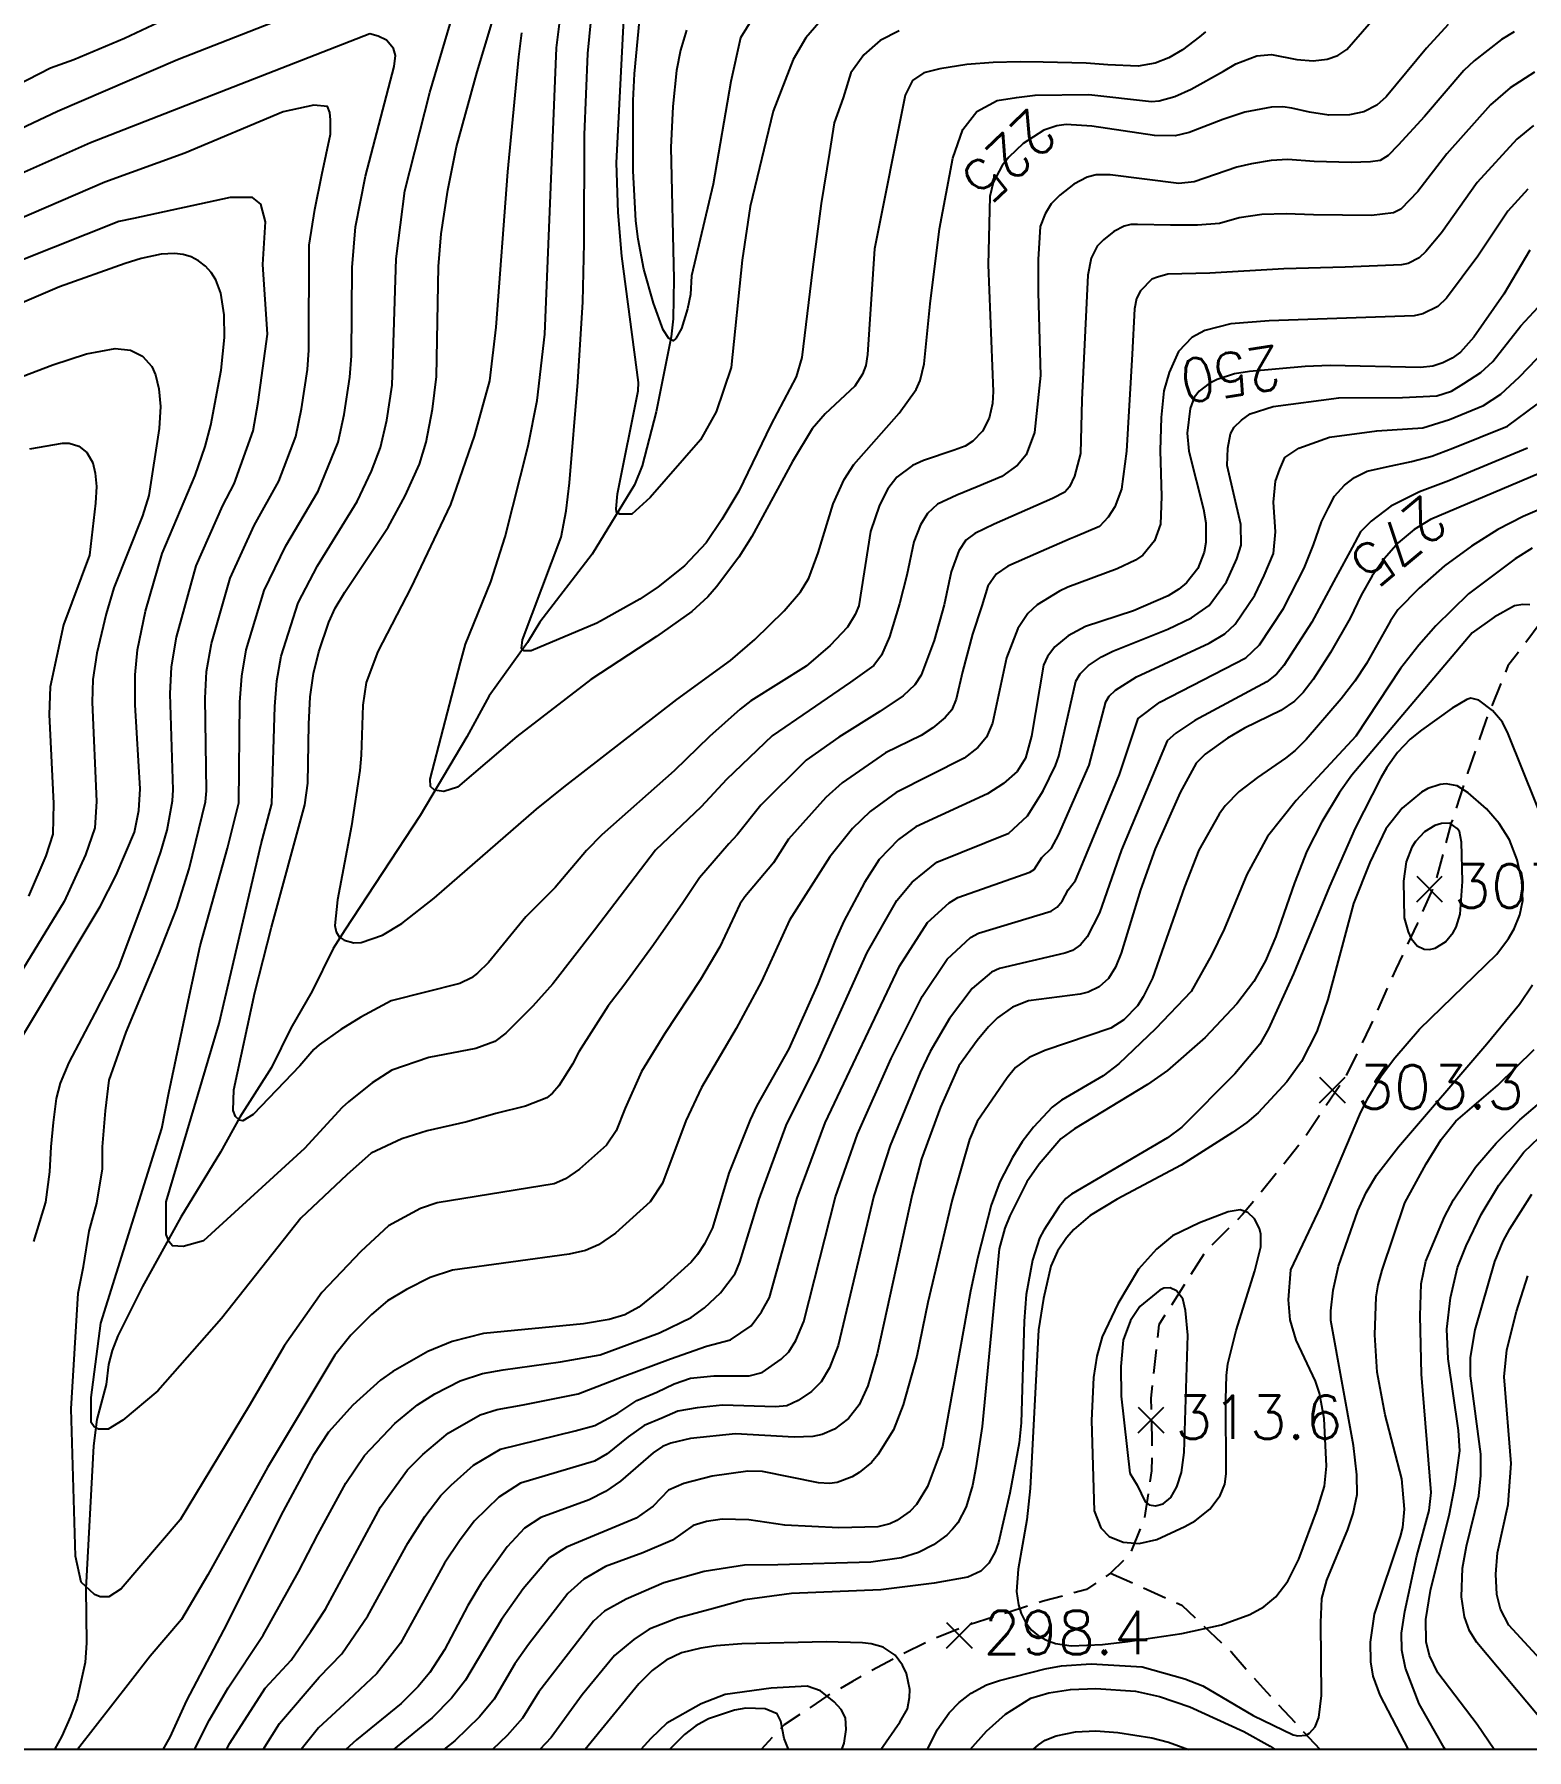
# Model space of a CAD drawing. Extents: x 197794 to 200030, y 561152 to 563931.
# Drawn here: x 199535.1 to 199844.2, y 561152.4 to 561507.9 of the extents above; entities that cross this region are included whole.
import ezdxf
from ezdxf.enums import TextEntityAlignment as Align

# ---------------------------------------------------------------- set-up
doc = ezdxf.new("R2010")
doc.units = 0
doc.linetypes.add('5M2P5', pattern=[7.5, 5, -2.5])
for name, color, linetype in [('A0023119', 1, '5M2P5'), ('E0022112', 5, 'CONTINUOUS'), ('F0017111', 30, 'CONTINUOUS'), ('F0017114', 7, 'CONTINUOUS'), ('F0017131', 7, 'CONTINUOUS'), ('F0027132', 7, 'CONTINUOUS'), ('F0027217', 7, 'CONTINUOUS'), ('H0017334', 7, 'CONTINUOUS')]:
    doc.layers.add(name, color=color, linetype=linetype)
doc.styles.add('HIST', font='romans.shx', dxfattribs={"bigfont": 'ngsw.shx'})
doc.styles.add('NGSW', font='romans.shx', dxfattribs={"bigfont": 'ngsw.shx'})

# ---------------------------------------------------------------- blocks, each defined once
blk = doc.blocks.new('F0027217')
at = {"layer": 'F0027217'}
for p, q in [((-2.652, 2.652), (2.652, -2.652)), ((-2.652, -2.652), (2.652, 2.652))]:
    blk.add_line(p, q, dxfattribs=at)

msp = doc.modelspace()

# ---------------------------------------------------------------- linework, layer by layer
at = {"layer": 'A0023119', "flags": 128}
for points in [[(200000, 561526.82), (199993.41, 561520.56), (199981.94, 561508.43), (199969.69, 561502.43), (199958.12, 561495.35), (199945.05, 561482.61), (199937.18, 561472.91), (199929.69, 561463.68), (199922.9, 561457.71), (199904.76, 561445.95), (199889.38, 561434.27), (199882.96, 561427.2), (199875.18, 561418.44), (199866.6, 561407.39), (199858.51, 561398.56), (199851.57, 561391.8), (199840.35, 561376.98), (199835.68, 561365.45), (199831.99, 561354.73), (199828.62, 561344.44), (199825.21, 561331.84), (199821.55, 561323.55), (199817.11, 561314.13), (199811.82, 561302.36), (199806.71, 561291.8), (199797.97, 561278.76), (199792.71, 561272.19), (199785.4, 561263.27), (199777.75, 561255.71), (199768.05, 561240.46), (199766.41, 561225.23), (199766.59, 561216.31), (199766.54, 561210.19), (199765.03, 561200.2), (199762, 561192.84), (199758.05, 561189), (199753.08, 561185.61), (199744.12, 561183.14), (199736.61, 561180.77), (199728.68, 561178.26), (199720.96, 561175.18), (199715.05, 561172.2), (199707.94, 561168.45), (199704.63, 561166.55), (199699.48, 561163.62), (199690.43, 561157.52), (199685.653, 561152.433)], [(199758.05, 561189), (199772.79, 561182.35), (199783.17, 561172.52), (199789.63, 561165.13), (199801.473, 561152.417)]]:
    msp.add_lwpolyline(points, dxfattribs=at)
at = {"layer": 'E0022112', "flags": 128}
msp.add_lwpolyline([(199670.24, 561508.77), (199668.95, 561504.59), (199668.15, 561500.38), (199667.37, 561492.91), (199666.98, 561484.4), (199667.6, 561457.2), (199667.45, 561448.91), (199667.06, 561445.22), (199663.92, 561429.64), (199661.02, 561418.49), (199659.42, 561414.51), (199650.7, 561400.18), (199639.81, 561386.08), (199637.25, 561381.86), (199629.37, 561370.76), (199624.68, 561362.29), (199615.03, 561346.01), (199599.45, 561322.24), (199597.05, 561318.41), (199592.66, 561309.58), (199588.27, 561301.93), (199584.23, 561293.75), (199577.69, 561283.44), (199573.72, 561276.22), (199565.48, 561262.73), (199557.55, 561248.39), (199552.45, 561238.15), (199551.24, 561235.12), (199550.46, 561232.25), (199550.04, 561228.09), (199548.1, 561220.82), (199547.4, 561215.37), (199545.83, 561185.77), (199545.94, 561174.51), (199545.66, 561170.43), (199544.02, 561162.97), (199542.61, 561159.26), (199540.8, 561155.17), (199539.331, 561152.453)], dxfattribs=at)
at = {"layer": 'F0017111'}
for points, elevation in [([(199841.67, 561508.41), (199838.99, 561506.78), (199833.33, 561502.42), (199831.23, 561500.37), (199823.05, 561490.82), (199817.63, 561484.88), (199815.53, 561482.77), (199813.9, 561481.72), (199811.89, 561481.43), (199807.87, 561481.34), (199800.2, 561481.53), (199794.75, 561481.91), (199791.3, 561481.72), (199787.26, 561481.04), (199784.21, 561480.38), (199775.35, 561477.31), (199772.18, 561477), (199757.94, 561478.73), (199755.07, 561478.75), (199753.22, 561478.28), (199750.43, 561476.83), (199747.51, 561474.58), (199745.77, 561472.75), (199744.49, 561470.66), (199743.44, 561468.07), (199743.03, 561461.24), (199743.04, 561454.37), (199743.51, 561437.21), (199742.3, 561425.39), (199740.55, 561420.73), (199738.8, 561418.6), (199735.5, 561416.27), (199730.45, 561414.13), (199726.18, 561412.39), (199722.19, 561410.49), (199720.13, 561408.56), (199718.68, 561406.24), (199717.27, 561402.71), (199715.87, 561395.82), (199714.33, 561389.85), (199712.23, 561383), (199710.61, 561379.2), (199709, 561377.11), (199704.15, 561373.59), (199695.63, 561367.75), (199687.97, 561362.5), (199678.48, 561353.46), (199673.27, 561347.79), (199663.8, 561338.82), (199651.19, 561322.24), (199642.53, 561311.13), (199638.37, 561306.46), (199635.19, 561303.29), (199632.76, 561300.86), (199630.52, 561299.18), (199626.59, 561297.68), (199616.87, 561295.81), (199609.21, 561293.2), (199605.09, 561290.58), (199600.23, 561286.62), (199598.9, 561285.51), (199591.06, 561276.96), (199570.17, 561257.82), (199565.95, 561256.64), (199563.76, 561256.81), (199563.09, 561257.65), (199562.41, 561259.17), (199562.41, 561265.92), (199573.43, 561302.92), (199582.12, 561340.15), (199584.31, 561348.42), (199584.91, 561368.6), (199585.36, 561373.93), (199586.27, 561378.99), (199589.76, 561390.05), (199593.76, 561397.73), (199602.03, 561411.09), (199604.96, 561417.35), (199606.83, 561422.23), (199608.12, 561427.92), (199609.25, 561435.19), (199610.06, 561461.36), (199611.86, 561475.45), (199617.03, 561495.8), (199622.73, 561515.02)], 230), ([(199636.06, 561508.22), (199635.42, 561503.22), (199633.12, 561479.38), (199630.73, 561447.22), (199629.39, 561436.07), (199626.24, 561424.58), (199621.34, 561410.43), (199613.12, 561393.18), (199606.27, 561380), (199603.83, 561373.56), (199603.14, 561368.87), (199602.86, 561358.48), (199602.52, 561355.32), (199600.81, 561343.83), (199597.9, 561328.51), (199597.38, 561323.19), (199597.62, 561321.89), (199598.28, 561320.87), (199599.29, 561320.14), (199601.3, 561319.63), (199602.83, 561319.7), (199607.27, 561321.19), (199611.26, 561323.63), (199617.97, 561328.86), (199639.16, 561347.31), (199644.78, 561351.86), (199668.24, 561370), (199679.36, 561378.1), (199684.38, 561382.44), (199690.45, 561388.41), (199693.81, 561392.31), (199695.53, 561395.2), (199697.48, 561400.42), (199700.59, 561410.55), (199702.88, 561415.64), (199704.85, 561418.71), (199714.28, 561429.34), (199717.77, 561434.28), (199718.58, 561436.11), (199719.42, 561439.56), (199720.69, 561452.04), (199722.62, 561467.54), (199725.39, 561482.25), (199727.44, 561488.13), (199730.34, 561491.86), (199734.54, 561494.19), (199738.57, 561494.76), (199742.43, 561495.3), (199753.56, 561495.39), (199766.51, 561493.99), (199768.12, 561494.07), (199771.34, 561494.99), (199774.72, 561496.49), (199781.46, 561500.28), (199784.01, 561501.76), (199788.34, 561503.45), (199791.41, 561503.67), (199796.65, 561502.64), (199799.99, 561502.42), (199802.91, 561502.71), (199805.15, 561503.5), (199806.98, 561504.74), (199816.26, 561515.46)], 220), ([(199698.91, 561511.81), (199694.93, 561507.15), (199692.3, 561502.65), (199688.18, 561491.96), (199683.37, 561472.23), (199681.76, 561461.11), (199679.47, 561438.83), (199676.36, 561429.62), (199673.09, 561423.82), (199662.66, 561411.92), (199658.87, 561408.45), (199656.37, 561408.41), (199655.69, 561408.87), (199655.62, 561409.56), (199655.92, 561412.66), (199660.17, 561434), (199660.25, 561435.7), (199656.85, 561461.88), (199656.08, 561470.98), (199655.69, 561481.26), (199657.59, 561517.88)], 205), ([(199777.74, 561508.4), (199776.49, 561507.38), (199772.97, 561504.7), (199770.14, 561502.99), (199767.29, 561501.92), (199763.74, 561501.31), (199757.5, 561501.58), (199752.98, 561501.92), (199744.11, 561502.1), (199739.3, 561502.21), (199733.71, 561502.05), (199728.25, 561501.66), (199722.71, 561500.71), (199719.36, 561499.91), (199717.05, 561498.29), (199715.47, 561495.26), (199709.18, 561463.43), (199707.72, 561441.51), (199707.39, 561439.28), (199706.7, 561437.46), (199705.06, 561434.98), (199698.9, 561429.2), (199696.27, 561426.09), (199692.17, 561419.35), (199683.76, 561403.83), (199681.03, 561399.56), (199676.46, 561393.36), (199674.65, 561391.32), (199671.29, 561388.25), (199663.99, 561383.06), (199650.4, 561374.16), (199635.08, 561362.34), (199622.81, 561351.88), (199619.96, 561350.96), (199618.02, 561351.27), (199617.2, 561351.98), (199617.1, 561353.51), (199623.43, 561377.73), (199624.46, 561381.53), (199629.68, 561394.42), (199632.63, 561403.77), (199637.39, 561422.57), (199639.28, 561432.01), (199640.88, 561445.77), (199643.26, 561505.09), (199644.17, 561512.24)], 215), ([(199714.23, 561508.58), (199710.33, 561506.57), (199706.91, 561503.65), (199704.24, 561499.88), (199702.67, 561494.7), (199700.78, 561489.51), (199699.84, 561483.38), (199698.09, 561472.82), (199696.32, 561459.17), (199694.07, 561440.91), (199692.94, 561436.92), (199687.7, 561426.96), (199681.03, 561413.21), (199677.54, 561407.35), (199674.28, 561402.48), (199669.82, 561397.71), (199664.35, 561393.37), (199660.57, 561390.8), (199652.38, 561386.28), (199651.64, 561385.83), (199638.02, 561380.09), (199636.61, 561380.13), (199636.01, 561380.58), (199636.21, 561382.38), (199644.25, 561403.66), (199645.31, 561409.15), (199645.96, 561414.92), (199647.69, 561435.77), (199648.73, 561452.46), (199649.01, 561464.59), (199649.1, 561487.08), (199649.79, 561503.93), (199650.8, 561514.5)], 210), ([(199845.84, 561500.06), (199840.85, 561496.82), (199836.71, 561493.27), (199827.71, 561483.1), (199821.68, 561475.34), (199818.18, 561471.67), (199816.65, 561470.89), (199812.12, 561470.35), (199800.09, 561470.48), (199794.42, 561470.67), (199789.38, 561470.56), (199784.7, 561469.87), (199780.6, 561468.71), (199776.06, 561468.35), (199770.45, 561468.35), (199763.61, 561468.44), (199762.23, 561468.45), (199760.84, 561468.09), (199758.75, 561467.01), (199756.56, 561465.32), (199755.26, 561463.95), (199754.03, 561461.49), (199753.37, 561457.99), (199752.11, 561432.1), (199751.85, 561421.03), (199750.61, 561416.33), (199749.54, 561414.12), (199748.57, 561412.97), (199746.02, 561411.71), (199733.92, 561406.39), (199729.92, 561404.4), (199728.07, 561403.02), (199726.62, 561400.82), (199725, 561396.51), (199723.61, 561389.63), (199721.49, 561382.27), (199718.82, 561375.06), (199717.49, 561373.06), (199715.06, 561370.82), (199710.27, 561367.54), (199701.75, 561362.21), (199694.99, 561357.44), (199685.63, 561348.11), (199680.74, 561342), (199678.95, 561340.14), (199672.92, 561333.04), (199669.43, 561327.87), (199663.41, 561319.19), (199657.26, 561310.76), (199653.96, 561306.52), (199647.89, 561297.01), (199646.59, 561294.45), (199643.76, 561289.97), (199642.45, 561288.48), (199641.25, 561287.47), (199636.88, 561285.72), (199630.71, 561284.22), (199624.72, 561282.54), (199616.5, 561280.67), (199611.26, 561278.99), (199604.91, 561276), (199599.86, 561271.52), (199590.32, 561262.55), (199573.87, 561241.76), (199560.71, 561226.75), (199553.46, 561220.68), (199550.42, 561218.83), (199548.4, 561218.83), (199547.55, 561219.33), (199546.88, 561220.18), (199546.88, 561222.7), (199546.88, 561225.4), (199548.9, 561240.75), (199561.51, 561281.13), (199563.02, 561288.49), (199567.3, 561308.77), (199569.46, 561318.97), (199575.16, 561339.23), (199577.46, 561348.63), (199577.7, 561369.46), (199578.09, 561374.88), (199579.03, 561380.32), (199582.73, 561392.6), (199587.22, 561401.9), (199593.89, 561413.18), (199598.05, 561423.39), (199599.28, 561429.08), (199600.48, 561436.8), (199600.79, 561441.28), (199600.98, 561459.57), (199601.63, 561468), (199603.71, 561478.49), (199609.69, 561501.23), (199609.94, 561503.52), (199609.53, 561504.96), (199608.06, 561506.64), (199606.33, 561507.49), (199604.65, 561507.97), (199546.76, 561485.4), (199525.59, 561475.97)], 235), ([(199585.61, 561510.75), (199564.78, 561502.59), (199539.91, 561491.87), (199528.38, 561486.45)], 230), ([(199845.63, 561488.97), (199842.19, 561486.17), (199834.01, 561477.18), (199826.59, 561466.76), (199823.36, 561462.88), (199822, 561461.58), (199819.7, 561460.41), (199818.33, 561460.11), (199806.67, 561459.66), (199793.94, 561459.27), (199778.64, 561458.38), (199769.9, 561458.18), (199767.78, 561457.58), (199766.58, 561457.12), (199764.23, 561454.72), (199763.42, 561453.12), (199762.99, 561450.98), (199762.52, 561441.62), (199761.33, 561421.51), (199760.32, 561413.64), (199758.95, 561409.98), (199757.58, 561407.79), (199755.75, 561405.87), (199750.72, 561403.75), (199749.66, 561403.32), (199742.59, 561400.25), (199736.78, 561397.67), (199734.33, 561395.99), (199732.65, 561393.54), (199731.36, 561389.41), (199729.42, 561383.6), (199727.36, 561375.74), (199726.06, 561370.08), (199725.17, 561367.91), (199723.81, 561366.32), (199721.24, 561364.16), (199718.83, 561362.6), (199711.45, 561358.98), (199702.44, 561352.76), (199699.04, 561349.69), (199691.36, 561341.1), (199688.2, 561336.2), (199682.29, 561329.16), (199681.29, 561327.59), (199677.09, 561318.77), (199673.11, 561312.02), (199665.71, 561300.84), (199660.86, 561292.91), (199657.51, 561285.34), (199655.64, 561280.66), (199653.61, 561277.68), (199648.03, 561272.68), (199645.12, 561270.7), (199642.8, 561269.67), (199618.57, 561265.7), (199615.1, 561264.58), (199608.48, 561260.95), (199602.77, 561255.62), (199594.67, 561247.13), (199586.96, 561236.12), (199579.62, 561223.64), (199565.36, 561200.01), (199553.12, 561185.74), (199550.59, 561184.05), (199548.74, 561184.05), (199547.56, 561184.56), (199544.86, 561187.09), (199543.68, 561192.48), (199542.79, 561223.03), (199544.18, 561247.01), (199545.33, 561252.53), (199546.48, 561259.88), (199548.09, 561265.62), (199549.24, 561272.75), (199549.24, 561277.34), (199549.87, 561284.76), (199550.63, 561291.13), (199554.12, 561301.06), (199560.87, 561317.13), (199564.64, 561326.79), (199567.19, 561334.91), (199570.61, 561348.84), (199570.8, 561351.09), (199570.48, 561370.33), (199570.82, 561375.83), (199571.8, 561381.65), (199575.7, 561395.16), (199580.68, 561406.07), (199585.76, 561415.26), (199589.27, 561424.56), (199590.44, 561430.25), (199591.71, 561438.41), (199592, 561442.44), (199592.03, 561464.21), (199593.22, 561471.58), (199594.71, 561478.76), (199596.49, 561487.16), (199596.49, 561490.17), (199596.34, 561491.68), (199595.88, 561492.89), (199593.02, 561493.19), (199586.68, 561491.83), (199566.3, 561483.23), (199549.7, 561477.24), (199522.3, 561465.46)], 240), ([(199535.05, 561257.68), (199537.49, 561265.84), (199538.35, 561272.14), (199538.61, 561277.3), (199539.13, 561282.37), (199539.75, 561287.33), (199540.58, 561290.53), (199542.33, 561294.77), (199547.72, 561305.05), (199552.58, 561314.45), (199558.2, 561329.5), (199561.36, 561338.44), (199562.61, 561342.92), (199563.76, 561349.06), (199563.91, 561351.3), (199563.27, 561371.2), (199563.55, 561376.78), (199564.57, 561382.98), (199568.66, 561397.72), (199574.14, 561410.23), (199576.52, 561414.72), (199580.49, 561425.73), (199581.51, 561431.67), (199583.4, 561445.77), (199582.44, 561460.2), (199583.02, 561469.05), (199582.06, 561472.7), (199580.33, 561474.05), (199575.71, 561474.05), (199555.67, 561469.73), (199552.64, 561469.08), (199532.34, 561461.03)], 245), ([(199529.68, 561435.83), (199538.97, 561439.42), (199545.92, 561441.69), (199551.87, 561442.78), (199555.07, 561442.46), (199557.54, 561441.18), (199559.44, 561439.07), (199560.24, 561437.34), (199560.92, 561434.44), (199561.23, 561430.76), (199560.98, 561426.17), (199558.84, 561412.3), (199557.54, 561408.11), (199551.62, 561393.16), (199549.99, 561387.8), (199548.05, 561379.62), (199547.26, 561374.2), (199547.13, 561369.5), (199547.99, 561348.88), (199547.63, 561343.45), (199545.75, 561337.87), (199541.34, 561328.17), (199520.29, 561293.91)], 255), ([(199534.21, 561422), (199540.96, 561423.16), (199542.33, 561423.14), (199544.32, 561422.53), (199545.99, 561421.24), (199547.23, 561419.08), (199547.75, 561416.91), (199547.98, 561414.15), (199547.79, 561410.71), (199546.57, 561399.94), (199541.2, 561385.51), (199538.39, 561372.66), (199538.21, 561366.95), (199539.07, 561348.48), (199538.93, 561342.12), (199537.5, 561337.65), (199533.89, 561329.24)], 260)]:
    msp.add_lwpolyline(points, dxfattribs=dict(at, elevation=elevation))
at = {"layer": 'F0017111', "flags": 128}
for points, elevation in [([(199844.45, 561475.78), (199840.3, 561471.26), (199834.15, 561461.91), (199827.63, 561453.23), (199825.82, 561451.49), (199822.76, 561449.93), (199820.92, 561449.54), (199790.91, 561448.51), (199782.99, 561447.9), (199777.59, 561446.5), (199774.85, 561445.08), (199772.14, 561442.13), (199770.16, 561437.83), (199769.09, 561434.03), (199768.52, 561428.44), (199768.35, 561421.65), (199768.63, 561412.09), (199768.39, 561406.37), (199767.12, 561402.91), (199764.72, 561399.97), (199763.18, 561398.9), (199759.41, 561397.09), (199749.18, 561393.32), (199747.49, 561392.51), (199742.85, 561389.65), (199740.91, 561387.84), (199738.84, 561384.74), (199736.52, 561378.68), (199733.56, 561365.11), (199732.37, 561362.21), (199730.56, 561360.1), (199727.74, 561357.85), (199713.64, 561350.74), (199708.25, 561346.8), (199704.58, 561343.28), (199699.92, 561337.42), (199691.53, 561324.32), (199685.75, 561311.57), (199680.49, 561301.84), (199673.35, 561289.6), (199670.09, 561282.68), (199665.21, 561269.77), (199662.72, 561265.95), (199655.48, 561259.44), (199652, 561257.01), (199649.31, 561255.85), (199645.89, 561255.09), (199621.75, 561251.74), (199617.12, 561250.25), (199612.2, 561247.77), (199608.29, 561245.4), (199604.99, 561242.61), (199600.68, 561238.3), (199597.38, 561234.15), (199583.45, 561210.87), (199571.1, 561188.62), (199565.61, 561179.39), (199559.12, 561171.76), (199555.03, 561166.51), (199544.082, 561152.452)], 245), ([(199568.299, 561152.449), (199571.39, 561158.6), (199575.31, 561165.23), (199582.55, 561176.11), (199589.88, 561189.23), (199593.86, 561196.98), (199599.66, 561207.6), (199603.53, 561213.34), (199609.8, 561219.98), (199614.48, 561223.87), (199618.06, 561226.14), (199623.32, 561228.84), (199627.95, 561230.33), (199632.21, 561231.12), (199644.14, 561232.78), (199652.34, 561234.24), (199664.63, 561238.77), (199671.2, 561241.98), (199673.94, 561243.94), (199677.23, 561247.07), (199680.32, 561251.11), (199681.26, 561253.43), (199685.23, 561266.45), (199690.85, 561281.76), (199697.61, 561295.35), (199707.6, 561317.57), (199713.79, 561328.4), (199716.93, 561332.2), (199722.03, 561336.32), (199736.97, 561342.36), (199740.82, 561345.95), (199744.12, 561351.08), (199746.66, 561356.35), (199747.34, 561358.27), (199750.83, 561373.8), (199751.76, 561375.33), (199753.48, 561377.05), (199756.2, 561378.9), (199758.52, 561380.02), (199769.91, 561384.58), (199774.79, 561386.95), (199778.46, 561389.48), (199782.04, 561394.4), (199784.17, 561399.18), (199785.07, 561402.01), (199785, 561406.28), (199782.22, 561418.55), (199782.33, 561422.1), (199782.91, 561425.06), (199783.66, 561426.49), (199785.19, 561427.94), (199786.96, 561429.22), (199791.73, 561430.72), (199805.3, 561432.57), (199818.49, 561432.62), (199825.64, 561432.98), (199828.7, 561433.91), (199831.25, 561435.53), (199834.74, 561437.82), (199837.21, 561440.1), (199843.05, 561447.47), (199846.64, 561451.34)], 255), ([(199574.909, 561152.448), (199575.59, 561153.74), (199582.92, 561165.12), (199588.31, 561170.96), (199592.43, 561176.88), (199595.45, 561181.49), (199606.84, 561202.66), (199612.4, 561210.36), (199615.63, 561213.59), (199620.83, 561217.99), (199627.5, 561221.76), (199630.97, 561222.88), (199636.39, 561223.88), (199647.8, 561226.14), (199656.9, 561229.63), (199666.92, 561233.42), (199674.35, 561236), (199679.36, 561237.36), (199683.6, 561240.24), (199685.78, 561243.11), (199687.43, 561246.12), (199693.16, 561266.69), (199698.91, 561282.31), (199714.33, 561314.78), (199720.14, 561323.82), (199724.65, 561327.92), (199726.38, 561328.98), (199741.36, 561334.25), (199742.2, 561334.82), (199743.83, 561337.29), (199745.8, 561339.25), (199747.28, 561341.95), (199753.63, 561356.39), (199757.07, 561369.56), (199757.77, 561370.71), (199759.06, 561371.99), (199763.39, 561374.74), (199778.48, 561381.69), (199781.7, 561383.62), (199783.88, 561385.66), (199787.94, 561391.63), (199789.87, 561395.76), (199791.8, 561400.31), (199792.24, 561404.81), (199791.8, 561410.91), (199792.24, 561415.27), (199793.11, 561417.74), (199794.13, 561420.21), (199797.04, 561422.1), (199803.43, 561424.42), (199813.17, 561425.73), (199822.76, 561426.31), (199828.28, 561428.05), (199835.26, 561430.96), (199838.89, 561433.28), (199842.74, 561436.88), (199848.14, 561442.52)], 260), ([(199582.528, 561152.447), (199585.91, 561157.83), (199594.14, 561167.41), (199598.85, 561172.28), (199604.24, 561180.14), (199612.52, 561195.18), (199616.02, 561200.72), (199619.3, 561205.05), (199621.45, 561207.21), (199626.1, 561211.36), (199631.67, 561214.68), (199647.12, 561218.44), (199651.21, 561219.58), (199655.97, 561222.1), (199659.92, 561224.79), (199664.05, 561226.49), (199667.64, 561228.2), (199671.06, 561229.37), (199675.9, 561229.9), (199683.18, 561229.9), (199685.87, 561230.53), (199689.85, 561233.32), (199691.38, 561234.82), (199692.84, 561237.19), (199694.53, 561241.13), (199701.1, 561266.93), (199705.65, 561279.96), (199712.58, 561295.64), (199719, 561308.46), (199724.2, 561316.24), (199729.02, 561320.72), (199730.72, 561321.64), (199745.76, 561326.15), (199747.01, 561327), (199748.03, 561328.23), (199749.25, 561330.57), (199750.78, 561332.54), (199752.26, 561335.98), (199759.91, 561354.52), (199763.78, 561366.08), (199768.26, 561369.45), (199786.05, 561378.65), (199788.92, 561381.38), (199793.84, 561388.86), (199798.15, 561397.27), (199800.08, 561402.08), (199801.75, 561406.87), (199803.2, 561409.77), (199804.43, 561412.17), (199806.47, 561414.42), (199808.57, 561416.02), (199811.19, 561417.32), (199815.2, 561418.28), (199820.35, 561419.37), (199824.56, 561420.46), (199828.92, 561422.13), (199840.28, 561426.67), (199846.41, 561431.24)], 265), ([(199844.44, 561422.14), (199828.08, 561415.32), (199822.04, 561413.05), (199816.13, 561410.1), (199812.05, 561407), (199809.79, 561404.75), (199808.11, 561401.52), (199804.69, 561395.31), (199799.74, 561386.09), (199793.95, 561377.1), (199792.4, 561375.31), (199790.39, 561373.69), (199775.53, 561365.65), (199771.6, 561363.05), (199769.8, 561361.46), (199760.34, 561338.9), (199755.76, 561325.83), (199753.19, 561320.82), (199751.83, 561319.17), (199750.16, 561318.04), (199748.59, 561317.44), (199735.06, 561314.3), (199733.4, 561313.51), (199729.41, 561310.16), (199724.7, 561303.9), (199720.7, 561297.05), (199718.64, 561292.73), (199712.39, 561277.61), (199709.04, 561267.17), (199701.63, 561236.13), (199699.85, 561231.51), (199698.11, 561228.62), (199696.07, 561226.61), (199693.33, 561224.78), (199690.99, 561223.65), (199688.67, 561223.42), (199677.68, 561223.78), (199672.4, 561223.26), (199668.45, 561222.54), (199665.13, 561221.11), (199661.45, 561219.58), (199658.11, 561217.25), (199653.76, 561213.7), (199651.15, 561212.16), (199635.85, 561207.6), (199631.37, 561204.72), (199626.2, 561199.74), (199623.21, 561195.69), (199620.1, 561191.04), (199610.95, 561174.49), (199606.06, 561168.21), (199600.18, 561162.67), (199593.96, 561156.95), (199590.427, 561152.446)], 270), ([(199850.9, 561411.15), (199843.52, 561407.93), (199838.26, 561405.25), (199832.84, 561401.83), (199827.22, 561397.76), (199821.97, 561393.1), (199817.52, 561388.61), (199816, 561386.33), (199811.04, 561377.51), (199808.62, 561373.83), (199805.82, 561370.2), (199798.55, 561361.71), (199796.3, 561359.45), (199794.27, 561357.86), (199788.45, 561353.9), (199784.68, 561350.99), (199781.8, 561347.98), (199780.55, 561346.29), (199776.31, 561338.8), (199773.35, 561331.23), (199766.74, 561312.29), (199764.83, 561308.38), (199763.62, 561306.58), (199760.79, 561303.65), (199758.1, 561301.95), (199744.41, 561297.27), (199741.19, 561295.84), (199738.38, 561293.75), (199736.62, 561291.64), (199730.39, 561282.56), (199728.8, 561278.85), (199725.24, 561266.31), (199720.18, 561245.08), (199717.89, 561233.97), (199715.07, 561223.85), (199713.09, 561218.71), (199709.84, 561213.53), (199708.51, 561211.94), (199705.96, 561209.84), (199704.52, 561208.97), (199701.41, 561207.78), (199699.86, 561207.53), (199697.58, 561207.7), (199685.93, 561210.03), (199682.93, 561210.09), (199675.53, 561209.09), (199669.66, 561207.56), (199666.5, 561206.19), (199663.34, 561202.89), (199659.79, 561200.39), (199645.38, 561194.38), (199641.86, 561192.16), (199636.38, 561185.74), (199631.88, 561179.37), (199624.46, 561166.79), (199621.57, 561163.07), (199617.55, 561158.98), (199609.544, 561152.443)], 280), ([(199845.37, 561401.38), (199841.88, 561399.15), (199832.19, 561391.93), (199825.42, 561385.32), (199821.88, 561381.32), (199818.1, 561376.45), (199808.86, 561362.45), (199796.48, 561349.09), (199790.57, 561341.66), (199786.26, 561333.79), (199781.56, 561322.46), (199778.96, 561317.03), (199774.71, 561309.49), (199767.33, 561301.76), (199759.77, 561294.51), (199756.52, 561292.06), (199747.91, 561286.97), (199745.92, 561285.53), (199742.06, 561281.4), (199739.75, 561278.37), (199737.72, 561275.09), (199735.09, 561270.1), (199733.3, 561265.21), (199730.53, 561254.46), (199729.02, 561247.4), (199723.22, 561215.23), (199720.14, 561206.94), (199717.85, 561203.17), (199716.57, 561201.83), (199713.81, 561199.87), (199712.34, 561199.22), (199709.87, 561198.6), (199701.75, 561198.34), (199690.56, 561198.91), (199683.11, 561200.01), (199677.63, 561200.18), (199674.36, 561199.7), (199671.57, 561198.85), (199667.33, 561195.83), (199661.16, 561193.16), (199653.41, 561190.38), (199648.93, 561187.72), (199645.61, 561184.79), (199637.46, 561174.16), (199634.63, 561170.17), (199630.36, 561162.84), (199627.34, 561159.19), (199622.25, 561154.25), (199619.952, 561152.442)], 285), ([(199844.88, 561389.65), (199843.41, 561389.75), (199841.7, 561389.43), (199837.47, 561387.11), (199832.96, 561383.85), (199808.05, 561354.32), (199805.45, 561350.74), (199801.82, 561344.71), (199798.71, 561338.59), (199796.15, 561332.04), (199792.28, 561320.93), (199790.12, 561315.84), (199787.7, 561311.58), (199784.21, 561306.94), (199777.64, 561299.97), (199769.84, 561293.13), (199765.71, 561290.21), (199750.55, 561281.03), (199747.76, 561278.97), (199743.25, 561273.73), (199740.72, 561270.05), (199737.18, 561263.01), (199736.17, 561260.48), (199734.98, 561256.2), (199731.42, 561219.38), (199730.13, 561210.79), (199729.42, 561207.13), (199728.11, 561202.7), (199726.38, 561199.42), (199725.32, 561198.06), (199724.13, 561196.85), (199721.39, 561194.84), (199718.3, 561193.28), (199714.77, 561192.18), (199708.36, 561191.25), (199689.13, 561190.68), (199682.2, 561190.62), (199673.87, 561189.29), (199665.54, 561186.98), (199657.73, 561183.58), (199653.2, 561181.07), (199650.98, 561179.01), (199639.62, 561164.4), (199636.26, 561158.89), (199633.1, 561155.32), (199630.05, 561152.44)], 290), ([(199849.01, 561341.41), (199840.41, 561362.93), (199839.2, 561365.3), (199837.16, 561367.74), (199834.33, 561369.9), (199832.65, 561370.29), (199831.85, 561370.06), (199828.8, 561368.26), (199822.44, 561363.66), (199820.12, 561361.79), (199817.48, 561359.04), (199815.27, 561355.95), (199814.03, 561353.79), (199808.71, 561343.37), (199803.38, 561331.26), (199795.95, 561313.17), (199790.75, 561301.81), (199789, 561298.6), (199783.77, 561292.47), (199772.78, 561281.37), (199769.85, 561279.22), (199749.94, 561267.55), (199748.78, 561266.64), (199747.39, 561264.96), (199744.26, 561260.09), (199743.34, 561258.37), (199741.87, 561253.81), (199740.58, 561246.71), (199740.18, 561241.2), (199739.53, 561220.14), (199739.1, 561215.96), (199737.15, 561205.58), (199734.86, 561195.3), (199734.17, 561193.41), (199732.85, 561191.07), (199731.2, 561189.41), (199728.51, 561188.13), (199721.53, 561186.89), (199710.44, 561185.52), (199691.94, 561184.76), (199682.27, 561183.46), (199675.8, 561181.67), (199668.38, 561179.63), (199662.51, 561177.36), (199659.27, 561175.2), (199655.3, 561171.94), (199648.61, 561163.73), (199642.16, 561154.94), (199639.809, 561152.439)], 295), ([(199720.159, 561152.428), (199722.15, 561156.51), (199724.65, 561160.01), (199726.71, 561162.19), (199729.2, 561164.09), (199732.35, 561165.81), (199735.04, 561166.74), (199744.51, 561169.14), (199747.9, 561169.79), (199754.01, 561170.18), (199764.59, 561169.58), (199773.42, 561167.1), (199777.15, 561165.62), (199787.61, 561159.48), (199795.89, 561155.49), (199796.83, 561155.25), (199798.53, 561155.43), (199799.25, 561155.83), (199800.42, 561157.13), (199801.16, 561159.04), (199801.71, 561163.59), (199801.62, 561178.72), (199801.82, 561183.74), (199802.81, 561187.53), (199807.19, 561198.01), (199808.31, 561201.34), (199809.1, 561205.26), (199809.04, 561209.36), (199808.36, 561215.44), (199803.69, 561241.34), (199803.68, 561243.31), (199804.15, 561247.62), (199805.29, 561252.58), (199809.25, 561264.08), (199810.99, 561267.88), (199813.1, 561271.47), (199817.66, 561277.32), (199835.98, 561298.64), (199842.76, 561306.92), (199845.42, 561310.9)], 295), ([(199819.748, 561152.415), (199813.89, 561163.66), (199812.41, 561167.65), (199811.94, 561170.58), (199811.88, 561174.7), (199812.7, 561180.46), (199818.11, 561196.57), (199818.56, 561198.43), (199818.94, 561202.25), (199818.37, 561208.53), (199814.96, 561221.79), (199813.25, 561230.61), (199812.77, 561238.36), (199813.08, 561246.22), (199813.45, 561248.7), (199814.31, 561251.75), (199818.98, 561265.69), (199823.45, 561273.79), (199826.54, 561278.83), (199829.58, 561282.67), (199838.24, 561290.14), (199845.82, 561297.48)], 290), ([(199827.338, 561152.413), (199827.12, 561152.76), (199821.95, 561161.88), (199819.17, 561169.27), (199818.41, 561173.05), (199818.34, 561176.54), (199818.98, 561181.04), (199821.46, 561192.56), (199824.06, 561201.95), (199824.42, 561205.7), (199822.48, 561230.2), (199822.17, 561242.3), (199822.35, 561248.95), (199823.34, 561253.65), (199827.2, 561262.85), (199829.08, 561266.31), (199833.64, 561273.08), (199837.92, 561278.12), (199842.79, 561282.93), (199856.65, 561294.67)], 285), ([(199837.509, 561152.412), (199833.96, 561157.61), (199825.84, 561168.32), (199824.13, 561171.91), (199823.43, 561174.73), (199823.37, 561179.35), (199824.3, 561185.4), (199828.25, 561201.25), (199829.44, 561207.4), (199830.38, 561214.35), (199830.14, 561218.51), (199827.96, 561233.39), (199827.73, 561239.54), (199828.49, 561246.03), (199829.92, 561252.34), (199831.69, 561256.79), (199834.79, 561263.27), (199838.44, 561269.41), (199843.65, 561276.23), (199846.8, 561279.26)], 280), ([(199857.69, 561159.6), (199840.57, 561178.21), (199838.79, 561181.49), (199838.07, 561184.54), (199837.82, 561188.8), (199838.2, 561193.17), (199840.38, 561203.23), (199841.02, 561211.69), (199839.57, 561229.66), (199840.14, 561235.23), (199842.16, 561243.2), (199844.49, 561250.56)], 270), ([(199702.4, 561152.43), (199702.86, 561153.73), (199703.3, 561156.6), (199703.17, 561159.02), (199702.23, 561160.74), (199700.78, 561162.29), (199697.98, 561164.6), (199695.24, 561165.53), (199687.75, 561165.15), (199678.21, 561163.84), (199673.23, 561161.91), (199666.12, 561157.9), (199662.82, 561154.69), (199660.766, 561152.436)], 305), ([(199728.947, 561152.427), (199732.33, 561156.23), (199736.31, 561159.73), (199741.5, 561163.1), (199745.28, 561164.14), (199749.75, 561164.88), (199755, 561165.04), (199763.18, 561164.49), (199768.16, 561163.41), (199774.5, 561161.25), (199785.63, 561156.15), (199791.13, 561153.13), (199792.132, 561152.418)], 290), ([(199691.29, 561152.432), (199691.28, 561152.67), (199690.44, 561154.73), (199689.72, 561158.31), (199688.96, 561159.79), (199686.52, 561160.87), (199682.51, 561161.01), (199680.16, 561160.59), (199674.77, 561158.77), (199672.16, 561157.34), (199669.82, 561155.56), (199666.715, 561152.435)], 310), ([(199742.025, 561152.425), (199743.09, 561153.42), (199744.51, 561154.39), (199746.77, 561155.24), (199750.78, 561156.06), (199755.03, 561156.29), (199759.57, 561155.97), (199766.63, 561154.82), (199770.07, 561153.95), (199774.168, 561152.421)], 285)]:
    msp.add_lwpolyline(points, dxfattribs=dict(at, elevation=elevation))
for points, elevation in [([(199828.35, 561344.42), (199826.56, 561344.31), (199825.21, 561343.95), (199823.04, 561342.59), (199821.19, 561340.61), (199820.43, 561339.4), (199819.29, 561336.42), (199818.71, 561332.4), (199818.89, 561324.79), (199819.7, 561321.85), (199820.33, 561320.53), (199821.54, 561319.01), (199823.02, 561318.27), (199824.11, 561318.24), (199825.25, 561318.53), (199827.39, 561319.8), (199829.01, 561321.72), (199829.62, 561322.87), (199830.46, 561325.53), (199830.94, 561332.31), (199830.72, 561340.47), (199830.3, 561342.66), (199829.87, 561343.27)], 305), ([(199754.64, 561201.89), (199756.01, 561198.39), (199757.75, 561196.6), (199760.66, 561195.39), (199764, 561195.14), (199767.6, 561195.98), (199773.42, 561198.62), (199775.54, 561199.82), (199778.58, 561202.24), (199780.73, 561205.05), (199781.69, 561207.44), (199782.01, 561209.59), (199781.94, 561225), (199782.07, 561229.97), (199782.37, 561232.33), (199784.07, 561239.27), (199787.92, 561251.65), (199789.2, 561256.62), (199789.16, 561259.22), (199788.87, 561260.39), (199787.85, 561262.39), (199786.47, 561263.74), (199784.86, 561264.28), (199782.39, 561263.89), (199776.46, 561261.55), (199770.86, 561258.89), (199767.53, 561256.15), (199763.84, 561251.95), (199759.56, 561244.78), (199756.3, 561237.94), (199755.22, 561233.93), (199754.5, 561229.54), (199754.08, 561220.64)], 305), ([(199762.01, 561209.73), (199763.58, 561207.2), (199765.23, 561203.74), (199766.02, 561203.14), (199767.36, 561202.91), (199768.96, 561203.37), (199770.51, 561204.67), (199771.78, 561206.88), (199772.73, 561209.85), (199773.28, 561213.97), (199774.04, 561238.3), (199773.59, 561243.39), (199773.03, 561245.86), (199771.73, 561247.51), (199770.38, 561248.08), (199769.09, 561248.04), (199768.23, 561247.62), (199764.14, 561244.27), (199762.19, 561241.37), (199760.68, 561237.29), (199760.15, 561231.79), (199760.27, 561225.63)], 310)]:
    msp.add_lwpolyline(points, close=True, dxfattribs=dict(at, elevation=elevation))
at = {"layer": 'F0017114'}
for points, elevation in [([(199565.51, 561512.53), (199553.82, 561506.99), (199543.29, 561502.6), (199538.48, 561500.84), (199519.65, 561491.23)], 225), ([(199827.99, 561509.91), (199823.5, 561505.03), (199815.12, 561494.94), (199813.17, 561493.18), (199810.53, 561491.85), (199807.57, 561491.2), (199803.23, 561491.14), (199799.22, 561491.74), (199795.6, 561492.6), (199793.76, 561492.85), (199791.37, 561492.76), (199785.86, 561491.72), (199781.27, 561490.23), (199774.33, 561487.53), (199771.42, 561486.85), (199767.18, 561486.88), (199754.14, 561488.86), (199748.87, 561489.18), (199746.95, 561488.92), (199744.25, 561488), (199739.98, 561485.29), (199736.95, 561482.4), (199735.63, 561480.72), (199733.73, 561477.16), (199733.01, 561474.24), (199732.71, 561460.09), (199733.7, 561433.89), (199733.61, 561431.36), (199732.91, 561428.35), (199731.55, 561425.63), (199729.52, 561423.55), (199727.9, 561422.56), (199725.68, 561421.67), (199719.3, 561419.53), (199717.02, 561418.5), (199713.81, 561416.1), (199711.88, 561413.68), (199710.18, 561410.3), (199708.35, 561404.86), (199705.88, 561389.47), (199705.17, 561387.68), (199703.57, 561384.99), (199699.94, 561381.21), (199694.97, 561376.92), (199683.57, 561369.77), (199681.3, 561368.04), (199674.99, 561362.36), (199667.69, 561355.24), (199652.68, 561342), (199649.52, 561338.72), (199643, 561331.07), (199636.95, 561324.96), (199629.19, 561315.5), (199626.94, 561313.33), (199625.67, 561312.37), (199623.27, 561311.15), (199609.03, 561307.58), (199602.79, 561304.2), (199598.61, 561301.65), (199594.15, 561298.48), (199593.03, 561297.51), (199590.11, 561294.08), (199580.43, 561284.06), (199578.32, 561282.74), (199577.61, 561282.83), (199576.77, 561283.62), (199576.3, 561284.89), (199576.45, 561289.12), (199580.82, 561309.29), (199584.26, 561322.85), (199591.17, 561348.2), (199591.75, 561352.71), (199591.96, 561364.89), (199592.29, 561370.57), (199592.96, 561375.39), (199594.03, 561379.93), (199596.14, 561386.03), (199597.45, 561388.95), (199599.42, 561392.3), (199608.39, 561405.75), (199611.94, 561412.26), (199614.91, 561418.79), (199616.29, 561423.34), (199617.62, 561430.19), (199618.42, 561436.96), (199618.83, 561459.74), (199619.43, 561466.54), (199620.75, 561475.6), (199622.54, 561484.54), (199626.83, 561500.09), (199629.86, 561510.16)], 225), ([(199683.91, 561511.18), (199681.38, 561507.13), (199679.41, 561498.1), (199675.74, 561476.85), (199671.28, 561457.86), (199671.06, 561453.93), (199670.45, 561451.01), (199669.18, 561446.9), (199668.01, 561444.87), (199667.48, 561444.39), (199666.54, 561444.81), (199665.4, 561446.61), (199663.41, 561452.16), (199661.38, 561459.24), (199660.19, 561465.42), (199659.72, 561469.24), (199659.2, 561479.61), (199659.2, 561494.19), (199659.42, 561499.7), (199660.49, 561510.68)], 200), ([(199528.83, 561293.82), (199548.78, 561327.1), (199552.1, 561333.66), (199555.88, 561342.51), (199556.79, 561347.04), (199557.02, 561351.51), (199556.05, 561368.96), (199556.05, 561375.16), (199556.51, 561380.31), (199558.17, 561388.31), (199561.63, 561400.27), (199568.46, 561416.42), (199570.51, 561422.44), (199571.71, 561426.89), (199573.81, 561438.25), (199574.53, 561445.02), (199574.44, 561449.73), (199573.75, 561454.21), (199572.73, 561456.98), (199571.77, 561458.53), (199570.58, 561459.85), (199569.16, 561460.94), (199567.62, 561461.74), (199565.95, 561462.24), (199564.18, 561462.46), (199561.37, 561462.32), (199557.24, 561461.43), (199553.92, 561460.4), (199540.32, 561455.53), (199530.7, 561451.44)], 250)]:
    msp.add_lwpolyline(points, dxfattribs=dict(at, elevation=elevation))
at = {"layer": 'F0017114', "flags": 128}
for points, elevation in [([(199844.88, 561463.18), (199839.52, 561454.06), (199833.31, 561445.12), (199830.5, 561442.02), (199828.78, 561440.77), (199826.86, 561439.78), (199824.77, 561439.12), (199822.27, 561438.8), (199803.56, 561439.23), (199798.38, 561439.04), (199786.8, 561438.03), (199783.71, 561437.54), (199780.11, 561436.33), (199778.49, 561435.49), (199776.38, 561433.93), (199775.38, 561432.65), (199774.51, 561430.36), (199773.93, 561425.25), (199774.24, 561421.48), (199777.3, 561409.45), (199777.81, 561406.61), (199777.76, 561402.55), (199777.45, 561400.56), (199776.14, 561397.18), (199773.81, 561394.21), (199772.22, 561392.9), (199769.96, 561391.53), (199762.8, 561388.39), (199752.86, 561385.13), (199749.28, 561383.24), (199746.52, 561380.97), (199744.97, 561378.95), (199744.19, 561377.13), (199741.7, 561362.4), (199740.42, 561357.89), (199738.71, 561355.14), (199735.9, 561352.61), (199732.57, 561350.47), (199717.69, 561343.66), (199714.12, 561341.02), (199710.12, 561336.88), (199707.06, 561332.08), (199702.82, 561324.12), (199700.99, 561320.12), (199697.42, 561311.09), (199691.4, 561297.66), (199684.77, 561285.9), (199683.39, 561282.92), (199679, 561271.85), (199675.58, 561260.57), (199673.97, 561257.19), (199672.47, 561255.02), (199671.17, 561253.44), (199665.53, 561248.3), (199660.35, 561244.12), (199657.43, 561242.53), (199654.21, 561241.52), (199648.88, 561240.64), (199628.17, 561238.61), (199621.69, 561236.96), (199616.61, 561234.88), (199609.38, 561230.75), (199606.84, 561228.97), (199601.11, 561223.77), (199596.08, 561218.21), (199592.85, 561213.39), (199586.7, 561201.81), (199574.33, 561177.14), (199566.67, 561162.59), (199563.23, 561154.96), (199561.76, 561152.45)], 250), ([(199848.59, 561417.6), (199824.31, 561407.36), (199820.96, 561405.24), (199817.61, 561402.47), (199814.78, 561399.28), (199812.2, 561395.64), (199809.95, 561391.65), (199807.66, 561386.87), (199803.63, 561379.76), (199800.04, 561374.2), (199797.94, 561371.46), (199796.15, 561369.71), (199793.31, 561367.74), (199785.81, 561364.07), (199782.26, 561362.05), (199777.66, 561358.7), (199775.81, 561356.83), (199772.48, 561350.77), (199767.26, 561339.07), (199764.24, 561330.62), (199760.24, 561317.48), (199759.09, 561314.59), (199757.59, 561312.22), (199755.69, 561310.48), (199753.42, 561309.39), (199751.78, 561308.97), (199741.05, 561307.61), (199737.77, 561306.3), (199734.61, 561304.08), (199732.77, 561302.21), (199730.4, 561299.35), (199726.59, 561294.08), (199722.8, 561285.56), (199718.88, 561274.86), (199716.98, 561267.42), (199709.69, 561234.46), (199707.77, 561227.82), (199705.95, 561223.83), (199703.74, 561221), (199700.85, 561218.82), (199698.29, 561217.7), (199696.41, 561217.27), (199692.5, 561217.13), (199680.36, 561217.86), (199671.05, 561216.89), (199666.95, 561215.94), (199665.25, 561215.21), (199663.32, 561213.93), (199656.56, 561208.01), (199653.41, 561205.91), (199650.04, 561204.17), (199640.03, 561200.53), (199636.67, 561198.28), (199633.1, 561194.43), (199627.69, 561186.9), (199624.92, 561182.27), (199620.1, 561173.08), (199617.02, 561168.4), (199614.6, 561165.48), (199611.1, 561161.93), (199601.89, 561154.46), (199599.685, 561152.444)], 275), ([(199852.49, 561152.41), (199833.92, 561174.62), (199832.38, 561177), (199831.35, 561179.91), (199830.77, 561184.06), (199830.93, 561190.01), (199831.77, 561194.58), (199834.36, 561204.97), (199834.77, 561209.23), (199834.71, 561213.64), (199832.57, 561229.87), (199832.58, 561233.64), (199833.56, 561239.39), (199837.64, 561253.56), (199839.38, 561257.79), (199840.74, 561260.31), (199845.3, 561267.49)], 275), ([(199710.46, 561152.429), (199714.37, 561158.06), (199715.97, 561160.83), (199716.41, 561163.19), (199716.45, 561164.85), (199715.77, 561168.18), (199714.92, 561169.92), (199713.44, 561171.99), (199710.94, 561173.61), (199708.45, 561174.32), (199706.66, 561174.54), (199699.11, 561174.76), (199681.7, 561174.32), (199676.37, 561173.91), (199673.21, 561173.45), (199669.16, 561172.45), (199666.02, 561170.93), (199663.09, 561168.82), (199660.32, 561166.05), (199649.238, 561152.438)], 300)]:
    msp.add_lwpolyline(points, dxfattribs=dict(at, elevation=elevation))
at = {"layer": 'F0017114', "elevation": 300, "flags": 128}
msp.add_lwpolyline([(199795.36, 561251.82), (199801.63, 561264.97), (199809.68, 561284.06), (199811.26, 561287.28), (199814.1, 561292.06), (199816.92, 561295.8), (199822.06, 561301.71), (199838.05, 561317.23), (199840.48, 561320.51), (199841.62, 561322.49), (199842.85, 561325.44), (199843.43, 561328.38), (199843.26, 561332.47), (199842.27, 561336.83), (199840.65, 561340.96), (199838.54, 561344.34), (199835.94, 561347.37), (199832.15, 561350.71), (199829.87, 561352.16), (199827.56, 561352.58), (199826.31, 561352.44), (199823.73, 561351.57), (199822.44, 561350.86), (199818.47, 561347.54), (199815.05, 561343.25), (199811.76, 561336.23), (199808.35, 561327.74), (199803.02, 561307.85), (199800.78, 561301.24), (199797.63, 561295.01), (199794.57, 561290.79), (199788.63, 561284.37), (199786.3, 561282.36), (199783.33, 561280.31), (199772.7, 561273.53), (199759.43, 561266.51), (199753.83, 561263.08), (199750.46, 561260.2), (199748.92, 561258.5), (199747.04, 561255.73), (199745.7, 561252.57), (199744.16, 561245.9), (199743.09, 561239.43), (199741.43, 561206.55), (199740.69, 561200.03), (199738.92, 561189.81), (199738.58, 561185.2), (199738.96, 561182.43), (199739.54, 561180.58), (199740.4, 561178.79), (199741.59, 561177.26), (199743.09, 561176.02), (199744.78, 561175.07), (199746.67, 561174.43), (199749.89, 561173.94), (199756.4, 561174.18), (199761.62, 561174.78), (199772.78, 561176.47), (199781.03, 561178.28), (199786.91, 561180.38), (199789.81, 561182.02), (199792.25, 561184.07), (199794.76, 561187.3), (199797.02, 561191.9), (199800.85, 561202.08), (199802.33, 561207.03), (199802.78, 561211.12), (199802.29, 561221), (199801.34, 561226.25), (199800.51, 561228.74), (199796.49, 561237.28), (199795.28, 561241.5), (199794.87, 561245.65)], close=True, dxfattribs=at)
at = {"layer": 'H0017334', "flags": 128}
msp.add_lwpolyline([(197794.53, 563927.44), (200000, 563927.14), (200000, 561152.39), (197793.79, 561152.69)], close=True, dxfattribs=at)

# ---------------------------------------------------------------- block references
at = {"layer": 'F0027217'}
for p in [(199824.11, 561330.78, 307.52), (199804, 561289.13, 303.31), (199766.42, 561220.69, 313.59), (199726.7, 561176.07, 298.37)]:
    msp.add_blockref('F0027217', p, dxfattribs=at)

# ---------------------------------------------------------------- texts
at = {"layer": 'F0017131', "style": 'HIST', "width": 0.9}
for s, rotation, p in [('225', 223.66, (199726.42, 561478.57)), ('250', 188.93, (199771.97, 561440.25)), ('275', 219.61, (199806.92, 561399.47))]:
    msp.add_text(s, height=9, rotation=rotation, dxfattribs=at).set_placement(p, align=Align.RIGHT)
at = {"layer": 'F0027132', "style": 'NGSW'}
for s, p in [('307.5', (199829.11, 561326.88)), ('303.3', (199809, 561285.23)), ('313.6', (199771.42, 561216.79)), ('298.4', (199731.7, 561172.17))]:
    msp.add_text(s, height=9, dxfattribs=at).set_placement(p)

doc.saveas('drawing.dxf')
